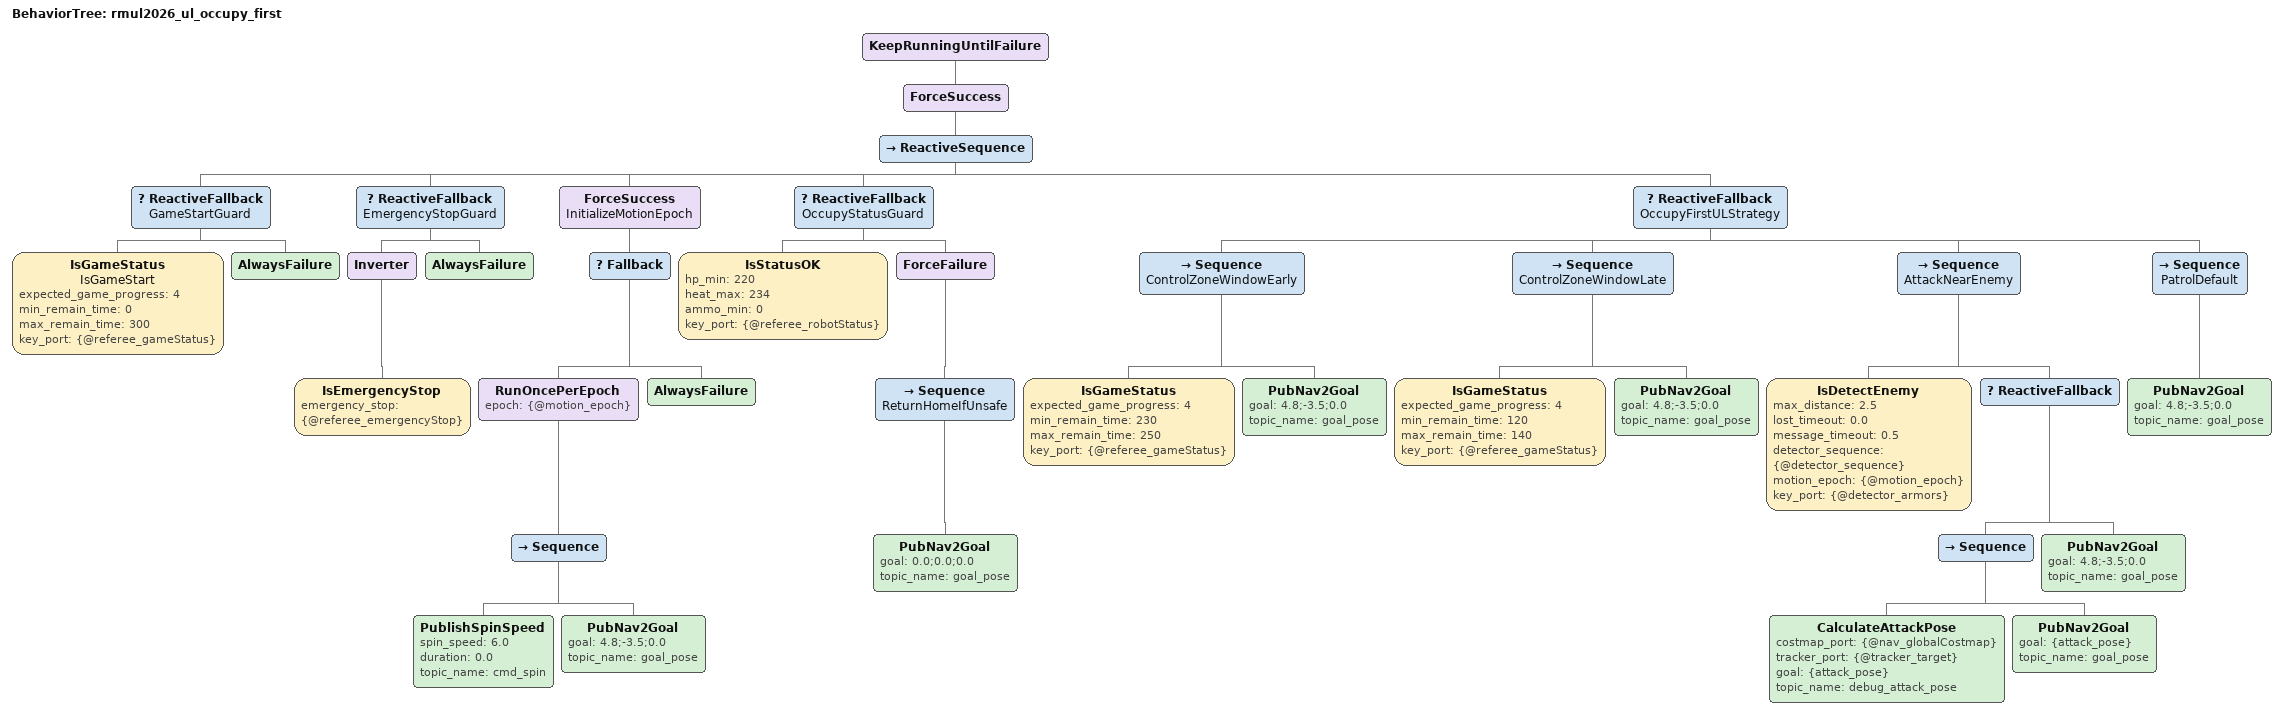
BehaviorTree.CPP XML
<?xml version="1.0" encoding="UTF-8"?>
<root BTCPP_format="4">
  <BehaviorTree ID="rmul2026_ul_occupy_first">
    <KeepRunningUntilFailure>
      <ForceSuccess>
        <ReactiveSequence>
          <ReactiveFallback name="GameStartGuard">
            <IsGameStatus name="IsGameStart"
                          expected_game_progress="4"
                          min_remain_time="0"
                          max_remain_time="300"
                          key_port="{@referee_gameStatus}"/>
            <AlwaysFailure/>
          </ReactiveFallback>

          <ReactiveFallback name="EmergencyStopGuard">
            <Inverter>
              <IsEmergencyStop emergency_stop="{@referee_emergencyStop}"/>
            </Inverter>
            <AlwaysFailure/>
          </ReactiveFallback>

          <ForceSuccess name="InitializeMotionEpoch">
            <Fallback>
              <RunOncePerEpoch epoch="{@motion_epoch}">
                <Sequence>
                  <PublishSpinSpeed spin_speed="6.0"
                                    duration="0.0"
                                    topic_name="cmd_spin"/>
                  <PubNav2Goal goal="4.8;-3.5;0.0"
                               topic_name="goal_pose"/>
                </Sequence>
              </RunOncePerEpoch>
              <AlwaysFailure/>
            </Fallback>
          </ForceSuccess>

          <ReactiveFallback name="OccupyStatusGuard">
            <IsStatusOK hp_min="220"
                        heat_max="234"
                        ammo_min="0"
                        key_port="{@referee_robotStatus}"/>
            <ForceFailure>
              <Sequence name="ReturnHomeIfUnsafe">
                <PubNav2Goal goal="0.0;0.0;0.0"
                             topic_name="goal_pose"/>
              </Sequence>
            </ForceFailure>
          </ReactiveFallback>

          <ReactiveFallback name="OccupyFirstULStrategy">
            <Sequence name="ControlZoneWindowEarly">
              <IsGameStatus expected_game_progress="4"
                            min_remain_time="230"
                            max_remain_time="250"
                            key_port="{@referee_gameStatus}"/>
              <PubNav2Goal goal="4.8;-3.5;0.0"
                           topic_name="goal_pose"/>
            </Sequence>

            <Sequence name="ControlZoneWindowLate">
              <IsGameStatus expected_game_progress="4"
                            min_remain_time="120"
                            max_remain_time="140"
                            key_port="{@referee_gameStatus}"/>
              <PubNav2Goal goal="4.8;-3.5;0.0"
                           topic_name="goal_pose"/>
            </Sequence>

            <Sequence name="AttackNearEnemy">
              <IsDetectEnemy max_distance="2.5"
                             lost_timeout="0.0"
                             message_timeout="0.5"
                             detector_sequence="{@detector_sequence}"
                             motion_epoch="{@motion_epoch}"
                             key_port="{@detector_armors}"/>
              <ReactiveFallback>
                <Sequence>
                  <CalculateAttackPose costmap_port="{@nav_globalCostmap}"
                                       tracker_port="{@tracker_target}"
                                       goal="{attack_pose}"
                                       topic_name="debug_attack_pose"/>
                  <PubNav2Goal goal="{attack_pose}"
                               topic_name="goal_pose"/>
                </Sequence>
                <PubNav2Goal goal="4.8;-3.5;0.0"
                             topic_name="goal_pose"/>
              </ReactiveFallback>
            </Sequence>

            <Sequence name="PatrolDefault">
              <PubNav2Goal goal="4.8;-3.5;0.0"
                           topic_name="goal_pose"/>
            </Sequence>
          </ReactiveFallback>
        </ReactiveSequence>
      </ForceSuccess>
    </KeepRunningUntilFailure>
  </BehaviorTree>
</root>
